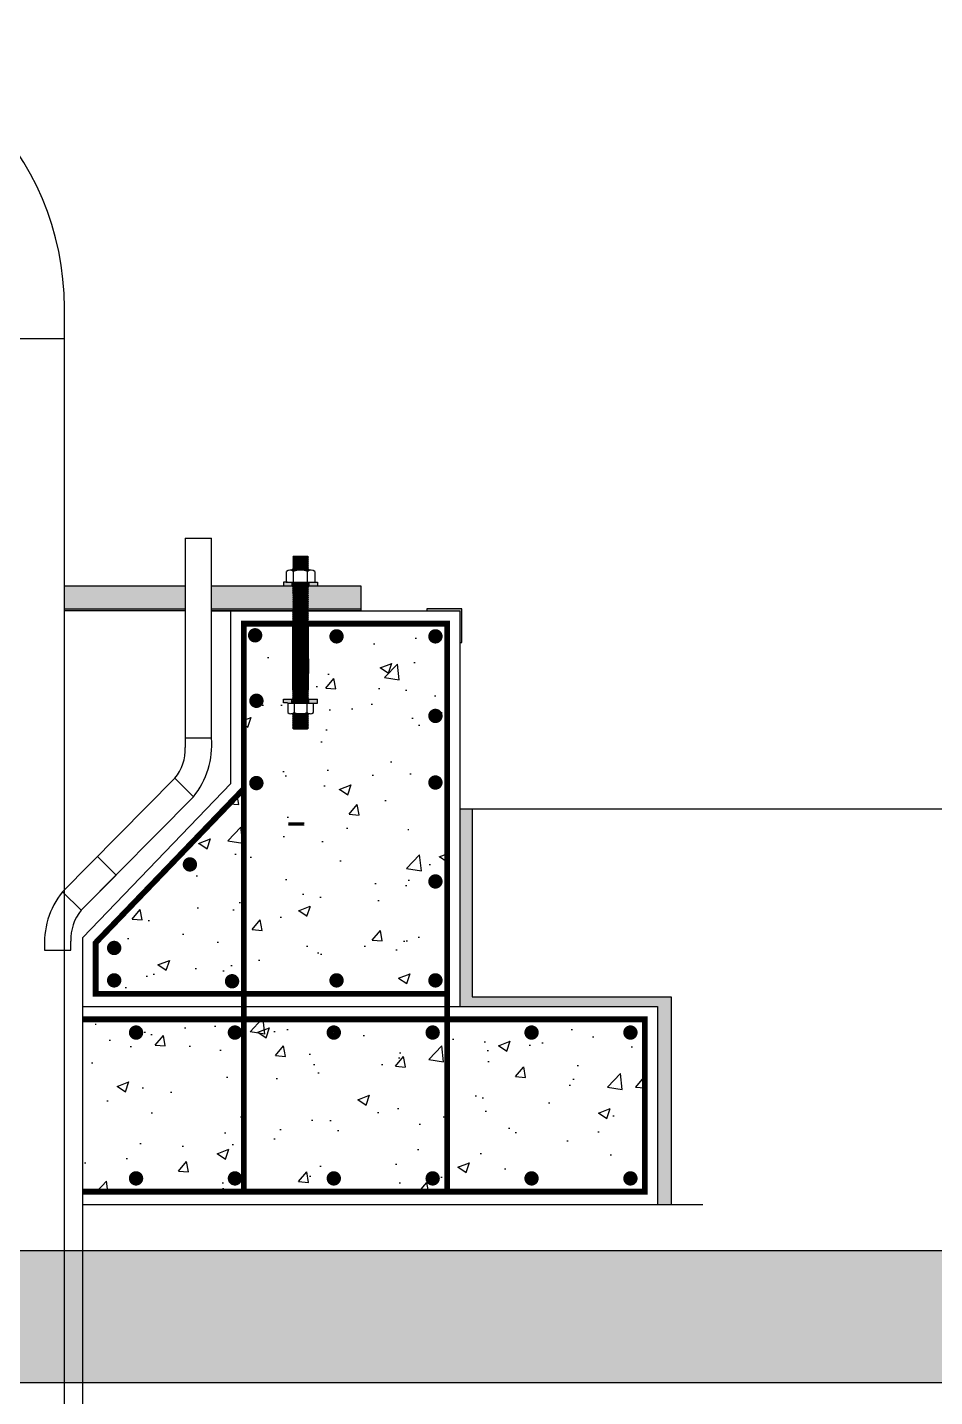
# Model space of a CAD drawing. Header units: inches. Extents: x 191440 to 383551, y 141448 to 284946.
# Drawn here: x 191819.973 to 191822.264, y 141599.984 to 141603.44 of the extents above; entities that cross this region are included whole.
import ezdxf

# ---------------------------------------------------------------- set-up
doc = ezdxf.new("R2010")
doc.units = ezdxf.units.IN
doc.header["$MEASUREMENT"] = 0
for name, pattern in [('AUSGEZOGEN', [0]), ('C_SOLID_M', [0]), ('CENTER', [2, 1.25, -0.25, 0.25, -0.25])]:
    doc.linetypes.add(name, pattern=pattern)
for name, color, linetype in [('CO', 4, 'Continuous'), ('Concrete', 7, 'C_SOLID_M'), ('HATCH', 40, 'Continuous'), ('PIPE', 7, 'AUSGEZOGEN'), ('Reinforcement', 10, 'Continuous'), ('TEXT', 7, 'Continuous'), ('VP', 7, 'Continuous')]:
    doc.layers.add(name, color=color, linetype=linetype)
pattern_1 = [(50, (192371.55298, 142241.54187), (0.303217296, -0.02652806), [0.03170568, -0.34876252]), (355, (192371.55298, 142241.54187), (-0.05865705, 0.31798362), [0.02536455, -0.27901099]), (100.451445, (192371.57825, 142241.53966), (0.24456025, 0.29145554), [0.02694568, -0.29640278]), (46.1842, (192371.55298, 142241.62642), (0.45116779, -0.06997274), [0.04755853, -0.52314378]), (96.63556, (192371.5906, 142241.6206), (0.39512128, 0.41180128), [0.04041854, -0.44460457]), (351.18415, (192371.553, 142241.6264), (0.39512128, 0.41180128), [0.03804677, -0.41851458]), (21, (192371.59526, 142241.60529), (0.25233795, -0.170204096), [0.03170568, -0.34876252]), (326, (192371.59526, 142241.6053), (0.10285961, 0.30655146), [0.02536455, -0.27901002]), (71.451445, (192371.61628, 142241.5911), (0.35519756, 0.13634737), [0.02694568, -0.29640227]), (37.5, (192371.55298, 142241.54187), (0.005140487, 0.140728363), [0, -0.275628077, 0, -0.28323744, 0, -0.280066872]), (7.5, (192371.55298, 142241.54187), (0.11121066, 0.166734573), [0, -0.161487615, 0, -0.26928694, 0, -0.106742468]), (327.5, (192371.45871, 142241.54187), (0.225668899, -0.00953458), [0, -0.105685612, 0, -0.32973911, 0, -0.437538435]), (317.5, (192371.41644, 142241.54187), (0.246537374, 0.042318335), [0, -0.137391296, 0, -0.21898059, 0, -0.3107157])]

msp = doc.modelspace()

# ---------------------------------------------------------------- hatches: boundary and pattern name
at = {"layer": 'Concrete'}
for points in [[(191820.6956, 141602.03967), (191820.70597, 141602.03967), (191820.70597, 141602.03029), (191820.62023, 141602.03029), (191820.62023, 141602.03952), (191820.63031, 141602.03952)], [(191820.69554, 141601.73445), (191820.7059, 141601.73445), (191820.7059, 141601.74384), (191820.62016, 141601.74385), (191820.62016, 141601.73462), (191820.63025, 141601.73462)]]:
    msp.add_hatch(color=256, dxfattribs=at).paths.add_polyline_path(points)
at = {"layer": 'HATCH'}
h = msp.add_hatch(dxfattribs=at)
h.set_pattern_fill('AR-CONC', color=256, scale=0.001664)
h.set_pattern_definition(pattern_1)
h.paths.add_polyline_path([(191821.03304, 141601.93468), (191820.51965, 141601.93468), (191820.51965, 141601.518), (191820.51965, 141601.0008), (191821.03304, 141601.0008)])
h.paths.add_polyline_path([(191821.01287, 141601.28417, -1), (191820.99456, 141601.28418, -1)], flags=16)
h.paths.add_polyline_path([(191820.99456, 141601.53383, -1), (191821.01287, 141601.53383, -1)], flags=16)
h.paths.add_polyline_path([(191821.01287, 141601.03452, -1), (191820.99456, 141601.03453, -1)], flags=16)
h.paths.add_polyline_path([(191820.76322, 141601.03452, -1), (191820.74491, 141601.03453, -1)], flags=16)
h.paths.add_polyline_path([(191820.99456, 141601.70185, -1), (191821.01287, 141601.70185, -1)], flags=16)
h.paths.add_polyline_path([(191820.54246, 141601.53239, -1), (191820.56077, 141601.53239, -1)], flags=16)
h.paths.add_polyline_path([(191820.68064, 141601.9236), (191820.68307, 141601.92116), (191820.68308, 141601.9236)], flags=16)
h.paths.add_polyline_path([(191820.68044, 141601.73764), (191820.68359, 141601.73449), (191820.68392, 141601.73448), (191820.68392, 141601.73679), (191820.68308, 141601.73764)], flags=0)
h.paths.add_polyline_path([(191820.68058, 141601.66903), (191820.64568, 141601.66903), (191820.64319, 141601.67152), (191820.64568, 141601.67402), (191820.64319, 141601.67651), (191820.64568, 141601.679), (191820.64319, 141601.68149), (191820.64568, 141601.68399), (191820.64319, 141601.68648), (191820.64568, 141601.68897), (191820.64319, 141601.69146), (191820.64568, 141601.69396), (191820.64319, 141601.69645), (191820.64568, 141601.69894), (191820.64319, 141601.70143), (191820.64568, 141601.70393), (191820.64257, 141601.70704), (191820.63883, 141601.70704, -0.1856777), (191820.63073, 141601.71016), (191820.63073, 141601.73462), (191820.62016, 141601.73462), (191820.62016, 141601.74385), (191820.64142, 141601.74385), (191820.64142, 141601.74584), (191820.64569, 141601.7501), (191820.6432, 141601.7526), (191820.64569, 141601.75509), (191820.6432, 141601.75758), (191820.64569, 141601.76007), (191820.6432, 141601.76257), (191820.64569, 141601.76506), (191820.64418, 141601.76657), (191820.64222, 141601.76657), (191820.64293, 141601.76728), (191820.64298, 141601.93135), (191820.64325, 141601.93108), (191820.64574, 141601.93357), (191820.68064, 141601.93357), (191820.68482, 141601.92938), (191820.68141, 141601.92936), (191820.68064, 141601.92858), (191820.68313, 141601.92609), (191820.66319, 141601.92609), (191820.66314, 141601.77004), (191820.68059, 141601.77004), (191820.68406, 141601.76656), (191820.6821, 141601.76656), (191820.68059, 141601.76505), (191820.68308, 141601.76256), (191820.68059, 141601.76007), (191820.68308, 141601.75758), (191820.68059, 141601.75508), (191820.68308, 141601.75259), (191820.68059, 141601.7501), (191820.68308, 141601.74761), (191820.68058, 141601.74511), (191820.68182, 141601.74388), (191820.68765, 141601.74387), (191820.69192, 141601.74386), (191820.6946, 141601.74384), (191820.7059, 141601.74384), (191820.7059, 141601.73445), (191820.69554, 141601.73445), (191820.69554, 141601.71015, -0.1856777), (191820.68744, 141601.70704), (191820.6837, 141601.70704), (191820.68058, 141601.70392), (191820.68307, 141601.70143), (191820.68058, 141601.69894), (191820.68307, 141601.69644), (191820.68058, 141601.69395), (191820.68307, 141601.69146), (191820.68058, 141601.68897), (191820.68307, 141601.68647), (191820.68058, 141601.68398), (191820.68307, 141601.68149), (191820.68058, 141601.679), (191820.68307, 141601.6765), (191820.68058, 141601.67401), (191820.68307, 141601.67152)], flags=16)
h.paths.add_polyline_path([(191820.64569, 141601.7375), (191820.64569, 141601.74013), (191820.6432, 141601.73764), (191820.6432, 141601.73501)], flags=0)
h.paths.add_polyline_path([(191820.67933, 141601.71015, -0.1923077), (191820.64693, 141601.71016), (191820.64693, 141601.73446), (191820.67934, 141601.73446)], flags=0)
h.paths.add_polyline_path([(191820.64569, 141601.74512), (191820.68058, 141601.74511), (191820.68308, 141601.74761), (191820.6432, 141601.74761)], flags=0)
h.paths.add_polyline_path([(191820.68058, 141601.74013), (191820.64569, 141601.74013), (191820.6432, 141601.74262), (191820.68308, 141601.74262)], flags=0)
h.paths.add_polyline_path([(191820.69192, 141601.74386), (191820.68765, 141601.74387), (191820.68561, 141601.74387), (191820.69079, 141601.74386)], flags=0)
h.paths.add_polyline_path([(191820.54259, 141601.74014, -1), (191820.5609, 141601.74014, -1)], flags=16)
h.paths.add_polyline_path([(191820.66319, 141601.92908), (191820.68313, 141601.93107), (191820.64368, 141601.93108), (191820.64368, 141601.92908)], flags=0)
h.paths.add_polyline_path([(191820.99456, 141601.90271, -1), (191821.01287, 141601.90271, -1)], flags=16)
h.paths.add_polyline_path([(191820.74491, 141601.90271, -1), (191820.76322, 141601.90271, -1)], flags=16)
h.paths.add_polyline_path([(191820.53926, 141601.90531, -1), (191820.55757, 141601.90531, -1)], flags=16)
h = msp.add_hatch(dxfattribs=at)
h.set_pattern_fill('AR-CONC', color=256, scale=0.001664)
h.set_pattern_definition(pattern_1)
h.paths.add_polyline_path([(191820.51965, 141601.518), (191820.14576, 141601.12938), (191820.14576, 141601.0008), (191820.51965, 141601.0008)])
h.paths.add_polyline_path([(191820.49935, 141601.03228, -1), (191820.48104, 141601.03228, -1)], flags=16)
h.paths.add_polyline_path([(191820.37466, 141601.32711, -1), (191820.39297, 141601.32711, -1)], flags=16)
h.paths.add_polyline_path([(191820.20167, 141601.11626, -1), (191820.18336, 141601.11626, -1)], flags=16)
h.paths.add_polyline_path([(191820.20167, 141601.03452, -1), (191820.18336, 141601.03453, -1)], flags=16)
h = msp.add_hatch(color=256, dxfattribs=at)
h.dxf.hatch_style = 1
h.paths.add_polyline_path([(191821.09609, 141601.46774), (191821.0654, 141601.46774), (191821.0654, 141600.96844), (191821.5647, 141600.96844), (191821.5647, 141600.46914), (191821.59909, 141600.46914), (191821.59909, 141600.99318), (191821.09609, 141600.99318)])
at = {"layer": 'HATCH', "linetype": 'ByBlock', "lineweight": -2}
h = msp.add_hatch(dxfattribs=at)
h.set_pattern_fill('GRAVEL', color=256, scale=0.83217)
h.set_pattern_definition([(228.01279, (191763.28647, 141576.692036), (-6.6573614, -7.489531574), [0.111957, -11.083748]), (184.96974, (191763.211578, 141576.60882), (9.986042099, 0.832170175), [0.1921215, -19.020019]), (132.51045, (191763.02018, 141576.592176), (8.32170175, -9.153871924), [0.135467, -13.411282]), (267.27369, (191762.695632, 141576.384133), (0.832170175, 16.643403498), [0.174954, -17.320422]), (292.833654, (191762.68731, 141576.209378), (-4.160850875, 9.9860421), [0.171556, -16.984072]), (357.27369, (191762.753884, 141576.051265), (-16.643403498, 0.832170175), [0.174954, -17.320422]), (37.69424, (191762.92864, 141576.042944), (-10.818212274, -8.321701749), [0.2313674, -22.905358]), (72.25533, (191763.111717, 141576.184413), (5.825191224, 18.307743848), [0.218435, -21.625042]), (121.429566, (191763.17829, 141576.392455), (-6.6573614, 10.818212274), [0.175546, -17.379103]), (175.23636, (191763.08675, 141576.542246), (9.153871924, -0.832170175), [0.200413, -9.820243]), (222.39744, (191762.887031, 141576.55889), (-9.986042099, -9.153871924), [0.259178, -25.658615]), (138.81407, (191763.51948, 141576.37581), (-5.82519122, 4.99302105), [0.0884605, -8.75763]), (171.469234, (191763.452907, 141576.434064), (10.818212274, -1.66434035), [0.168296, -16.661305]), (225, (191763.2865, 141576.459), (-9e-17, -0.83217), [0.117686, -1.05918]), (203.1986, (191763.22822, 141576.55889), (4.16085087, 1.66434035), [0.063376, -6.274243]), (291.8014, (191763.16997, 141576.53392), (-0.83217017, 2.49651052), [0.089627, -4.391746]), (30.96376, (191763.20326, 141576.4507), (2.49651052, 1.66434035), [0.145571, -4.706774]), (161.56505, (191763.32808, 141576.5256), (1.6643403, -0.8321702), [0.105262, -2.526291]), (16.38954, (191762.68731, 141576.533924), (8.32170175, 2.496510525), [0.1474606, -14.5986325]), (70.34618, (191762.82878, 141576.57553), (-3.3286807, -9.153871924), [0.123711, -12.247388]), (293.1986, (191763.32808, 141576.69204), (-1.66434035, 4.16085087), [0.126752, -6.210867]), (343.61046, (191763.37801, 141576.575533), (-8.32170175, 2.496510525), [0.1474606, -14.5986325]), (339.44395, (191762.68731, 141576.01798), (-4.16085087, 1.66434035), [0.142201, -6.967864]), (294.77514, (191762.82046, 141575.96805), (-4.160850875, 9.153871924), [0.1191485, -11.795715]), (66.8014, (191763.3364, 141575.85987), (1.66434035, 4.16085087), [0.126752, -6.210867]), (17.354025, (191763.386333, 141575.97637), (-10.818212274, -3.3286807), [0.1394975, -13.810217]), (69.44395, (191762.92864, 141575.85987), (-1.66434035, -4.16085087), [0.071101, -7.038964]), (101.30993, (191763.28647, 141575.85987), (-0.83217017, 3.3286807), [0.042432, -4.20082]), (165.96376, (191763.27815, 141575.90147), (2.4965105, -0.8321702), [0.171556, -3.259569]), (186.009006, (191763.111717, 141575.943083), (8.32170175, 0.832170175), [0.158986, -15.739603]), (303.69007, (191763.20326, 141576.37581), (-0.8321702, 1.66434035), [0.120017, -2.880415]), (353.157227, (191763.26983, 141576.27595), (14.146892973, -1.66434035), [0.2095355, -20.743974]), (60.9454, (191763.47787, 141576.25099), (-3.3286807, -5.82519122), [0.085677, -8.482039]), (90, (191763.5195, 141576.3259), (-0.83217, 0.83217), [0.04993, -0.78224]), (120.25644, (191763.095074, 141575.96805), (3.3286807, -5.825191224), [0.115608, -11.445269]), (48.01279, (191763.03682, 141576.06791), (6.6573614, 7.489531574), [0.223914, -10.971791]), (0, (191763.1866, 141576.23434), (0.83217, 0.83217), [0.216364, -0.615806]), (325.30485, (191763.402977, 141576.234343), (8.32170175, -5.825191224), [0.131578, -13.026188]), (254.0546, (191763.51116, 141576.15945), (-0.83217017, -3.3286807), [0.121166, -5.937125]), (207.645975, (191763.477872, 141576.042944), (-15.811233323, -8.321701749), [0.1972784, -19.5305964]), (175.42608, (191763.303116, 141575.951405), (-10.818212274, 0.832170175), [0.2087074, -20.662014])])
h.paths.add_polyline_path([(191823.26494, 141600.35263), (191815.36995, 141600.35263), (191815.36955, 141600.01977), (191823.26494, 141600.01977)])
h.paths.add_polyline_path([(191815.36995, 141600.35263), (191815.11792, 141600.35263), (191815.25548, 141600.01977), (191815.36955, 141600.01977)])
h.paths.add_polyline_path([(191815.11792, 141600.35263), (191814.7919, 141600.35263), (191813.90474, 141600.93515), (191793.08171, 141600.93515), (191793.08171, 141600.60229), (191813.80522, 141600.60229), (191814.69239, 141600.01977), (191815.25548, 141600.01977)])
at = {"layer": 'HATCH'}
h = msp.add_hatch(dxfattribs=at)
h.set_pattern_fill('AR-CONC', color=256, scale=0.001664)
h.set_pattern_definition(pattern_1)
h.paths.add_polyline_path([(191821.53249, 141600.93623), (191820.1134, 141600.93623), (191820.1134, 141600.50135), (191821.53249, 141600.50135)])
h.paths.add_polyline_path([(191820.75624, 141600.53476, -1), (191820.73793, 141600.53475, -1)], flags=16)
h.paths.add_polyline_path([(191820.50659, 141600.53476, -1), (191820.48828, 141600.53475, -1)], flags=16)
h.paths.add_polyline_path([(191820.73793, 141600.90282, -1), (191820.75624, 141600.90282, -1)], flags=16)
h.paths.add_polyline_path([(191820.48828, 141600.90282, -1), (191820.50659, 141600.90282, -1)], flags=16)
h.paths.add_polyline_path([(191821.00589, 141600.53476, -1), (191820.98758, 141600.53475, -1)], flags=16)
h.paths.add_polyline_path([(191820.98758, 141600.90282, -1), (191821.00589, 141600.90282, -1)], flags=16)
h.paths.add_polyline_path([(191820.25694, 141600.53476, -1), (191820.23863, 141600.53475, -1)], flags=16)
h.paths.add_polyline_path([(191820.23863, 141600.90282, -1), (191820.25694, 141600.90282, -1)], flags=16)
h.paths.add_polyline_path([(191821.23724, 141600.53475, -1), (191821.25554, 141600.53476, -1)], flags=16)
h.paths.add_polyline_path([(191821.23724, 141600.90282, -1), (191821.25554, 141600.90282, -1)], flags=16)
h.paths.add_polyline_path([(191821.48689, 141600.53475, -1), (191821.5052, 141600.53476, -1)], flags=16)
h.paths.add_polyline_path([(191821.48689, 141600.90282, -1), (191821.5052, 141600.90282, -1)], flags=16)
at = {"layer": 'PIPE'}
h = msp.add_hatch(color=256, dxfattribs=at)
h.dxf.hatch_style = 1
h.paths.add_polyline_path([(191820.21439, 141602.03029), (191820.21439, 141601.97204), (191820.37164, 141601.97204), (191820.37164, 141602.03029)])
h.paths.add_polyline_path([(191820.0668, 141602.03029), (191820.0668, 141601.97204), (191820.21439, 141601.97204), (191820.21439, 141602.03029)])
h = msp.add_hatch(color=256, dxfattribs=at)
h.dxf.hatch_style = 1
h.paths.add_polyline_path([(191820.64575, 141602.01407), (191820.64326, 141602.01656), (191820.64575, 141602.01905), (191820.64326, 141602.02154), (191820.64575, 141602.02404), (191820.64326, 141602.02653), (191820.64575, 141602.02902), (191820.64448, 141602.03029), (191820.43821, 141602.03029), (191820.43821, 141601.97204), (191820.6442, 141601.97204), (191820.64575, 141601.97358), (191820.64325, 141601.97607), (191820.64575, 141601.97857), (191820.64325, 141601.98106), (191820.64575, 141601.98355), (191820.64326, 141601.98604), (191820.64575, 141601.98854), (191820.64326, 141601.99103), (191820.64575, 141601.99352), (191820.64326, 141601.99601), (191820.64575, 141601.99851), (191820.64326, 141602.001), (191820.64575, 141602.00349), (191820.64326, 141602.00598), (191820.64575, 141602.00848), (191820.68065, 141602.00847), (191820.68314, 141602.00598), (191820.68065, 141602.00349), (191820.68314, 141602.001), (191820.68065, 141601.9985), (191820.68314, 141601.99601), (191820.68064, 141601.99352), (191820.68314, 141601.99102), (191820.68064, 141601.98853), (191820.68314, 141601.98604), (191820.68064, 141601.98355), (191820.68314, 141601.98105), (191820.68064, 141601.97856), (191820.68314, 141601.97607), (191820.68064, 141601.97358), (191820.68218, 141601.97204), (191820.81575, 141601.97204), (191820.81575, 141602.03029), (191820.70597, 141602.03029), (191820.70597, 141602.03029), (191820.69466, 141602.03029), (191820.69199, 141602.03027), (191820.68931, 141602.03026), (191820.68567, 141602.03026), (191820.68188, 141602.03025), (191820.68065, 141602.02902), (191820.68314, 141602.02652), (191820.68065, 141602.02403), (191820.68314, 141602.02154), (191820.68065, 141602.01905), (191820.68314, 141602.01655), (191820.68065, 141602.01406), (191820.68314, 141602.01157), (191820.68065, 141602.00908), (191820.64575, 141602.00908), (191820.64326, 141602.01157)])
h = msp.add_hatch(color=256, dxfattribs=at)
h.dxf.hatch_style = 1
h.paths.add_polyline_path([(191820.81575, 141602.03029), (191820.70597, 141602.03029), (191820.70597, 141602.03029), (191820.69466, 141602.03029), (191820.69199, 141602.03027), (191820.68931, 141602.03026), (191820.68567, 141602.03026), (191820.68188, 141602.03025), (191820.68065, 141602.02902), (191820.68314, 141602.02652), (191820.68065, 141602.02403), (191820.68314, 141602.02154), (191820.68065, 141602.01905), (191820.68314, 141602.01655), (191820.68065, 141602.01406), (191820.68314, 141602.01157), (191820.68034, 141602.00877), (191820.68314, 141602.00598), (191820.68065, 141602.00349), (191820.68314, 141602.001), (191820.68065, 141601.9985), (191820.68314, 141601.99601), (191820.68064, 141601.99352), (191820.68314, 141601.99102), (191820.68064, 141601.98853), (191820.68314, 141601.98604), (191820.68064, 141601.98355), (191820.68314, 141601.98105), (191820.68064, 141601.97856), (191820.68314, 141601.97607), (191820.68064, 141601.97358), (191820.68218, 141601.97204), (191820.81575, 141601.97204)])
h = msp.add_hatch(color=4, dxfattribs=at)
h.dxf.hatch_style = 1
h.paths.add_polyline_path([(191820.43821, 141601.97204), (191820.43821, 141601.96704), (191820.81575, 141601.96704), (191820.81575, 141601.97204)])
h.paths.add_polyline_path([(191820.21439, 141601.97204), (191820.21439, 141601.96704), (191820.37164, 141601.96704), (191820.37164, 141601.97204)])
h.paths.add_polyline_path([(191820.0668, 141601.97204), (191820.0668, 141601.96704), (191820.21439, 141601.96704), (191820.21439, 141601.97204)])
h = msp.add_hatch(color=256, dxfattribs=at)
h.dxf.hatch_style = 1
h.paths.add_polyline_path([(191821.0704, 141601.97204), (191820.98221, 141601.97204), (191820.98219, 141601.96704), (191821.0654, 141601.96704), (191821.0654, 141601.88695), (191821.0704, 141601.88695)])

# ---------------------------------------------------------------- linework, layer by layer
for p, q in [((191820.64576, 141602.10511), (191820.64327, 141602.10262)), ((191820.64327, 141602.10262), (191820.68315, 141602.10261)), ((191820.64327, 141602.10262), (191820.64576, 141602.10012)), ((191820.64576, 141602.10012), (191820.64327, 141602.09763)), ((191820.64327, 141602.09763), (191820.68315, 141602.09763)), ((191820.64327, 141602.09763), (191820.64576, 141602.09514)), ((191820.64576, 141602.09514), (191820.64327, 141602.09264)), ((191820.64327, 141602.09264), (191820.68315, 141602.09264)), ((191820.64327, 141602.09264), (191820.64576, 141602.09015)), ((191820.64576, 141602.09015), (191820.64327, 141602.08766)), ((191820.64576, 141602.10511), (191820.68066, 141602.1051)), ((191820.68066, 141602.10012), (191820.64576, 141602.10012)), ((191820.68065, 141602.09513), (191820.64576, 141602.09514)), ((191820.68065, 141602.09015), (191820.64576, 141602.09015)), ((191820.68315, 141602.09264), (191820.68065, 141602.09015)), ((191820.68065, 141602.09015), (191820.68315, 141602.08766)), ((191820.68066, 141602.1051), (191820.68315, 141602.10261)), ((191820.68315, 141602.10261), (191820.68066, 141602.10012)), ((191820.68066, 141602.10012), (191820.68315, 141602.09763)), ((191820.68315, 141602.09763), (191820.68066, 141602.09513)), ((191820.68066, 141602.09513), (191820.68315, 141602.09264)), ((191820.62755, 141602.03968), (191820.62756, 141602.06641)), ((191820.68993, 141602.06983), (191820.63647, 141602.06984)), ((191820.64401, 141602.07327), (191820.64127, 141602.07052)), ((191820.64576, 141602.0752), (191820.64326, 141602.0727)), ((191820.64326, 141602.0727), (191820.68314, 141602.0727)), ((191820.64326, 141602.0727), (191820.64576, 141602.07021)), ((191820.64327, 141602.08766), (191820.68315, 141602.08766)), ((191820.64327, 141602.08766), (191820.64576, 141602.08517)), ((191820.64576, 141602.08517), (191820.64327, 141602.08267)), ((191820.64327, 141602.08267), (191820.68315, 141602.08267)), ((191820.64327, 141602.08267), (191820.64576, 141602.08018)), ((191820.64576, 141602.08018), (191820.64327, 141602.07769)), ((191820.64327, 141602.07769), (191820.68315, 141602.07769)), ((191820.64327, 141602.07769), (191820.64576, 141602.0752)), ((191820.68239, 141602.07326), (191820.64401, 141602.07327)), ((191820.6632, 141602.06984), (191820.64401, 141602.06984)), ((191820.64538, 141602.03968), (191820.64538, 141602.06641)), ((191820.68065, 141602.08516), (191820.64576, 141602.08517)), ((191820.68065, 141602.08018), (191820.64576, 141602.08018)), ((191820.68065, 141602.07519), (191820.64576, 141602.0752)), ((191820.68315, 141602.08766), (191820.68065, 141602.08516)), ((191820.68065, 141602.08516), (191820.68315, 141602.08267)), ((191820.68315, 141602.08267), (191820.68065, 141602.08018)), ((191820.68065, 141602.08018), (191820.68315, 141602.07769)), ((191820.68315, 141602.07769), (191820.68065, 141602.07519)), ((191820.68065, 141602.07519), (191820.68315, 141602.0727)), ((191820.68315, 141602.0727), (191820.68065, 141602.07021)), ((191820.68102, 141602.03967), (191820.68102, 141602.06641)), ((191820.6824, 141602.07326), (191820.68514, 141602.07052)), ((191820.69885, 141602.0664), (191820.69884, 141602.03967)), ((191820.64326, 141602.02653), (191820.64575, 141602.02902)), ((191820.64326, 141602.02653), (191820.68314, 141602.02652)), ((191820.64575, 141602.02404), (191820.64326, 141602.02653)), ((191820.64326, 141602.02154), (191820.64575, 141602.02404)), ((191820.64326, 141602.02154), (191820.68314, 141602.02154)), ((191820.64575, 141602.01905), (191820.64326, 141602.02154)), ((191820.64326, 141602.01656), (191820.64575, 141602.01905)), ((191820.68065, 141602.02403), (191820.64575, 141602.02404)), ((191820.68065, 141602.01905), (191820.64575, 141602.01905)), ((191820.68314, 141602.02652), (191820.68065, 141602.02902)), ((191820.68065, 141602.02403), (191820.68314, 141602.02652)), ((191820.68314, 141602.02154), (191820.68065, 141602.02403)), ((191820.68065, 141602.01905), (191820.68314, 141602.02154)), ((191820.68314, 141602.01655), (191820.68065, 141602.01905)), ((191820.64326, 141602.01656), (191820.68314, 141602.01655)), ((191820.64575, 141602.01407), (191820.64326, 141602.01656)), ((191820.64326, 141602.01157), (191820.64575, 141602.01407)), ((191820.64326, 141602.01157), (191820.68314, 141602.01157)), ((191820.64575, 141602.00908), (191820.64326, 141602.01157)), ((191820.64575, 141602.00848), (191820.64326, 141602.00598)), ((191820.64326, 141602.00598), (191820.68314, 141602.00598)), ((191820.64326, 141602.00598), (191820.64575, 141602.00349)), ((191820.64575, 141602.00349), (191820.64326, 141602.001)), ((191820.64326, 141602.001), (191820.68314, 141602.001)), ((191820.64326, 141602.001), (191820.64575, 141601.99851)), ((191820.64575, 141601.99851), (191820.64326, 141601.99601)), ((191820.64326, 141601.99601), (191820.68314, 141601.99601)), ((191820.64326, 141601.99601), (191820.64575, 141601.99352)), ((191820.64575, 141601.99352), (191820.64326, 141601.99103)), ((191820.64326, 141601.99103), (191820.68314, 141601.99102)), ((191820.64326, 141601.99103), (191820.64575, 141601.98854)), ((191820.64575, 141601.98854), (191820.64326, 141601.98604)), ((191820.64326, 141601.98604), (191820.68314, 141601.98604)), ((191820.64326, 141601.98604), (191820.64575, 141601.98355)), ((191820.68065, 141602.01406), (191820.64575, 141602.01407)), ((191820.64575, 141602.00908), (191820.68065, 141602.00908)), ((191820.64575, 141602.00848), (191820.68065, 141602.00847)), ((191820.68065, 141602.00349), (191820.64575, 141602.00349)), ((191820.68064, 141601.9985), (191820.64575, 141601.99851)), ((191820.68064, 141601.99352), (191820.64575, 141601.99352)), ((191820.68064, 141601.98853), (191820.64575, 141601.98854)), ((191820.68314, 141601.99601), (191820.68064, 141601.99352)), ((191820.68064, 141601.99352), (191820.68314, 141601.99102)), ((191820.68314, 141601.99102), (191820.68064, 141601.98853)), ((191820.68064, 141601.98853), (191820.68314, 141601.98604)), ((191820.68314, 141601.98604), (191820.68064, 141601.98355)), ((191820.68065, 141602.01406), (191820.68314, 141602.01655)), ((191820.68314, 141602.01157), (191820.68065, 141602.01406)), ((191820.68065, 141602.00908), (191820.68314, 141602.01157)), ((191820.68065, 141602.00847), (191820.68314, 141602.00598)), ((191820.68314, 141602.00598), (191820.68065, 141602.00349)), ((191820.68065, 141602.00349), (191820.68314, 141602.001)), ((191820.68314, 141602.001), (191820.68065, 141601.9985)), ((191820.68065, 141601.9985), (191820.68314, 141601.99601)), ((191820.64575, 141601.98355), (191820.64325, 141601.98106)), ((191820.64325, 141601.98106), (191820.68314, 141601.98105)), ((191820.64325, 141601.98106), (191820.64575, 141601.97857)), ((191820.64575, 141601.97857), (191820.64325, 141601.97607)), ((191820.64325, 141601.97607), (191820.68313, 141601.97607)), ((191820.64325, 141601.97607), (191820.64575, 141601.97358)), ((191820.64325, 141601.97607), (191820.68313, 141601.97607)), ((191820.64575, 141601.97358), (191820.64325, 141601.97109)), ((191820.64575, 141601.96847), (191820.64325, 141601.97096)), ((191820.64325, 141601.96597), (191820.64575, 141601.96847)), ((191820.64325, 141601.96597), (191820.68313, 141601.96597)), ((191820.64575, 141601.96348), (191820.64325, 141601.96597)), ((191820.64325, 141601.96099), (191820.64575, 141601.96348)), ((191820.64325, 141601.96099), (191820.68313, 141601.96099)), ((191820.64575, 141601.9585), (191820.64325, 141601.96099)), ((191820.64325, 141601.956), (191820.64575, 141601.9585)), ((191820.64325, 141601.956), (191820.68313, 141601.956)), ((191820.64574, 141601.95351), (191820.64325, 141601.956)), ((191820.64325, 141601.95102), (191820.64574, 141601.95351)), ((191820.64325, 141601.95102), (191820.68313, 141601.95101)), ((191820.64574, 141601.94853), (191820.64325, 141601.95102)), ((191820.68064, 141601.95351), (191820.64574, 141601.95351)), ((191820.68064, 141601.98355), (191820.64575, 141601.98355)), ((191820.68064, 141601.97856), (191820.64575, 141601.97857)), ((191820.68064, 141601.97358), (191820.64575, 141601.97358)), ((191820.68064, 141601.96846), (191820.64575, 141601.96847)), ((191820.68064, 141601.96348), (191820.64575, 141601.96348)), ((191820.68064, 141601.95849), (191820.64575, 141601.9585)), ((191820.68064, 141601.98355), (191820.68314, 141601.98105)), ((191820.68314, 141601.98105), (191820.68064, 141601.97856)), ((191820.68064, 141601.97856), (191820.68314, 141601.97607)), ((191820.68314, 141601.97607), (191820.68064, 141601.97358)), ((191820.68064, 141601.97358), (191820.68313, 141601.97108)), ((191820.68064, 141601.96846), (191820.68313, 141601.97096)), ((191820.68313, 141601.96597), (191820.68064, 141601.96846)), ((191820.68064, 141601.96348), (191820.68313, 141601.96597)), ((191820.68313, 141601.96099), (191820.68064, 141601.96348)), ((191820.68064, 141601.95849), (191820.68313, 141601.96099)), ((191820.68313, 141601.956), (191820.68064, 141601.95849)), ((191820.68064, 141601.95351), (191820.68313, 141601.956)), ((191820.68313, 141601.95101), (191820.68064, 141601.95351)), ((191820.68064, 141601.94852), (191820.68313, 141601.95101)), ((191820.64325, 141601.94603), (191820.64574, 141601.94853)), ((191820.64325, 141601.94603), (191820.68313, 141601.94603)), ((191820.64574, 141601.94354), (191820.64325, 141601.94603)), ((191820.64325, 141601.94105), (191820.64574, 141601.94354)), ((191820.64325, 141601.94105), (191820.68313, 141601.94104)), ((191820.64574, 141601.93856), (191820.64325, 141601.94105)), ((191820.64325, 141601.93606), (191820.64574, 141601.93856)), ((191820.64325, 141601.93606), (191820.68313, 141601.93606)), ((191820.64325, 141601.93606), (191820.68313, 141601.93606)), ((191820.64325, 141601.93606), (191820.64574, 141601.93357)), ((191820.64574, 141601.93357), (191820.64325, 141601.93108)), ((191820.64325, 141601.93108), (191820.68313, 141601.93107)), ((191820.64325, 141601.93108), (191820.64574, 141601.92859)), ((191820.64574, 141601.92859), (191820.64325, 141601.92609)), ((191820.64325, 141601.92609), (191820.68313, 141601.92609)), ((191820.64325, 141601.92609), (191820.64574, 141601.9236)), ((191820.64574, 141601.9236), (191820.64325, 141601.92111)), ((191820.64325, 141601.92111), (191820.68313, 141601.9211)), ((191820.68064, 141601.94852), (191820.64574, 141601.94853)), ((191820.68064, 141601.94354), (191820.64574, 141601.94354)), ((191820.68064, 141601.93855), (191820.64574, 141601.93856)), ((191820.68064, 141601.93357), (191820.64574, 141601.93357)), ((191820.68064, 141601.92858), (191820.64574, 141601.92859)), ((191820.68064, 141601.9236), (191820.64574, 141601.9236)), ((191820.68313, 141601.94603), (191820.68064, 141601.94852)), ((191820.68064, 141601.94354), (191820.68313, 141601.94603)), ((191820.68313, 141601.94104), (191820.68064, 141601.94354)), ((191820.68064, 141601.93855), (191820.68313, 141601.94104)), ((191820.68313, 141601.93606), (191820.68064, 141601.93855)), ((191820.68313, 141601.93606), (191820.68064, 141601.93357)), ((191820.68064, 141601.93357), (191820.68313, 141601.93107)), ((191820.68313, 141601.93107), (191820.68064, 141601.92858)), ((191820.68064, 141601.92858), (191820.68313, 141601.92609)), ((191820.68313, 141601.92609), (191820.68064, 141601.9236)), ((191820.68064, 141601.9236), (191820.68313, 141601.9211)), ((191820.64569, 141601.77004), (191820.6432, 141601.76755)), ((191820.6432, 141601.76755), (191820.68308, 141601.76755)), ((191820.6432, 141601.76755), (191820.64569, 141601.76506)), ((191820.64569, 141601.76506), (191820.6432, 141601.76257)), ((191820.6432, 141601.76257), (191820.68308, 141601.76256)), ((191820.6432, 141601.76257), (191820.64569, 141601.76007)), ((191820.64569, 141601.76007), (191820.6432, 141601.75758)), ((191820.6432, 141601.75758), (191820.68308, 141601.75758)), ((191820.6432, 141601.75758), (191820.64569, 141601.75509)), ((191820.64569, 141601.75509), (191820.6432, 141601.7526)), ((191820.6432, 141601.7526), (191820.68308, 141601.75259)), ((191820.6432, 141601.7526), (191820.64569, 141601.7501)), ((191820.64569, 141601.7501), (191820.6432, 141601.74761)), ((191820.6432, 141601.74761), (191820.68308, 141601.74761)), ((191820.6432, 141601.74761), (191820.64569, 141601.74512)), ((191820.68059, 141601.77004), (191820.64569, 141601.77004)), ((191820.68059, 141601.76505), (191820.64569, 141601.76506)), ((191820.68059, 141601.76007), (191820.64569, 141601.76007)), ((191820.68058, 141601.75508), (191820.64569, 141601.75509)), ((191820.68058, 141601.7501), (191820.64569, 141601.7501)), ((191820.68308, 141601.74761), (191820.68058, 141601.74511)), ((191820.68059, 141601.77004), (191820.68308, 141601.76755)), ((191820.68308, 141601.76755), (191820.68059, 141601.76505)), ((191820.68059, 141601.76505), (191820.68308, 141601.76256)), ((191820.68308, 141601.76256), (191820.68059, 141601.76007)), ((191820.68059, 141601.76007), (191820.68308, 141601.75758)), ((191820.68308, 141601.75758), (191820.68059, 141601.75508)), ((191820.68059, 141601.75508), (191820.68308, 141601.75259)), ((191820.68308, 141601.75259), (191820.68059, 141601.7501)), ((191820.68059, 141601.7501), (191820.68308, 141601.74761)), ((191820.63073, 141601.73446), (191820.63073, 141601.71016)), ((191820.64693, 141601.73446), (191820.64693, 141601.71016)), ((191820.67934, 141601.73446), (191820.67933, 141601.71015)), ((191820.69554, 141601.71015), (191820.69554, 141601.73445)), ((191820.68743, 141601.70704), (191820.63883, 141601.70704)), ((191820.64568, 141601.70393), (191820.64319, 141601.70642)), ((191820.64319, 141601.70143), (191820.64568, 141601.70393)), ((191820.64319, 141601.70143), (191820.68307, 141601.70143)), ((191820.64568, 141601.69894), (191820.64319, 141601.70143)), ((191820.64319, 141601.69645), (191820.64568, 141601.69894)), ((191820.64319, 141601.69645), (191820.68307, 141601.69644)), ((191820.64568, 141601.69396), (191820.64319, 141601.69645)), ((191820.64319, 141601.69146), (191820.64568, 141601.69396)), ((191820.64319, 141601.69146), (191820.68307, 141601.69146)), ((191820.64568, 141601.68897), (191820.64319, 141601.69146)), ((191820.64319, 141601.68648), (191820.64568, 141601.68897)), ((191820.64319, 141601.68648), (191820.68307, 141601.68647)), ((191820.64568, 141601.68399), (191820.64319, 141601.68648)), ((191820.64319, 141601.68149), (191820.64568, 141601.68399)), ((191820.64319, 141601.68149), (191820.68307, 141601.68149)), ((191820.64568, 141601.679), (191820.64319, 141601.68149)), ((191820.64319, 141601.67651), (191820.64568, 141601.679)), ((191820.64319, 141601.67651), (191820.68307, 141601.6765)), ((191820.64568, 141601.67402), (191820.64319, 141601.67651)), ((191820.64319, 141601.67152), (191820.64568, 141601.67402)), ((191820.66313, 141601.70704), (191820.64568, 141601.70704)), ((191820.68058, 141601.70392), (191820.64568, 141601.70393)), ((191820.68058, 141601.69894), (191820.64568, 141601.69894)), ((191820.68058, 141601.69395), (191820.64568, 141601.69396)), ((191820.68058, 141601.68897), (191820.64568, 141601.68897)), ((191820.68058, 141601.68398), (191820.64568, 141601.68399)), ((191820.68058, 141601.679), (191820.64568, 141601.679)), ((191820.68058, 141601.67401), (191820.64568, 141601.67402)), ((191820.68058, 141601.70392), (191820.68307, 141601.70641)), ((191820.68307, 141601.70143), (191820.68058, 141601.70392)), ((191820.68058, 141601.69894), (191820.68307, 141601.70143)), ((191820.68307, 141601.69644), (191820.68058, 141601.69894)), ((191820.68058, 141601.69395), (191820.68307, 141601.69644)), ((191820.68307, 141601.69146), (191820.68058, 141601.69395)), ((191820.68058, 141601.68897), (191820.68307, 141601.69146)), ((191820.68307, 141601.68647), (191820.68058, 141601.68897)), ((191820.68058, 141601.68398), (191820.68307, 141601.68647)), ((191820.68307, 141601.68149), (191820.68058, 141601.68398)), ((191820.68058, 141601.679), (191820.68307, 141601.68149)), ((191820.68307, 141601.6765), (191820.68058, 141601.679)), ((191820.68058, 141601.67401), (191820.68307, 141601.6765)), ((191820.68307, 141601.67152), (191820.68058, 141601.67401)), ((191820.64319, 141601.67152), (191820.68307, 141601.67152)), ((191820.64568, 141601.66903), (191820.64319, 141601.67152)), ((191820.64568, 141601.66903), (191820.68058, 141601.66903)), ((191820.68058, 141601.66903), (191820.68307, 141601.67152)), ((191820.63253, 141601.43201), (191820.67215, 141601.432)), ((191820.63253, 141601.43201), (191820.67215, 141601.432)), ((191820.63253, 141601.43201), (191820.63501, 141601.42953)), ((191820.67215, 141601.432), (191820.66968, 141601.42952)), ((191820.63501, 141601.42953), (191820.63253, 141601.42705)), ((191820.63253, 141601.42705), (191820.67215, 141601.42705)), ((191820.66968, 141601.42952), (191820.63501, 141601.42953))]:
    msp.add_line(p, q)
at = {"const_width": 0.03988}
msp.add_lwpolyline([(191820.66314, 141601.76657), (191820.66319, 141601.92908)], dxfattribs=at)
at = {"color": 7}
for points in [[(191821.0654, 141601.46774), (191823.14844, 141601.46774)], [(191793.19821, 141601.05166), (191793.08171, 141601.05166), (191793.08171, 141600.93515), (191813.90474, 141600.93515), (191814.7919, 141600.35263), (191823.26494, 141600.35263), (191823.26494, 141600.46914), (191823.14844, 141600.46914)], [(191793.08171, 141600.60229), (191813.80522, 141600.60229), (191814.69239, 141600.01977), (191823.26494, 141600.01977)]]:
    msp.add_lwpolyline(points, dxfattribs=at)
for centre, radius, start, end in [((191820.63647, 141602.05654), 0.0133, 47.91889, 132.06893), ((191820.6632, 141602.02179), 0.04805, 68.22286, 111.76496), ((191820.68993, 141602.05654), 0.0133, 47.91889, 132.06893), ((191820.63883, 141601.71913), 0.01209, 227.91889, 312.06893), ((191820.66314, 141601.75072), 0.04368, 248.22286, 291.76496), ((191820.68744, 141601.71913), 0.01209, 227.91889, 312.06893)]:
    msp.add_arc(centre, radius, start, end)
at = {"layer": 'CO'}
for p, q in [((191820.0668, 141602.65442), (191820.0668, 141602.73171)), ((191819.5675, 141602.65442), (191820.0668, 141602.65442))]:
    msp.add_line(p, q, dxfattribs=at)
msp.add_lwpolyline([(191820.0668, 141597.96314), (191820.0668, 141602.65442)], dxfattribs=at)
msp.add_arc((191819.35896, 141602.73171), 0.70783, 0, 90, dxfattribs=at)
at = {"layer": 'Concrete'}
for p, q in [((191820.63031, 141602.03952), (191820.62023, 141602.03952)), ((191820.62023, 141602.03952), (191820.62023, 141602.03029)), ((191820.62023, 141602.03029), (191820.70597, 141602.03029)), ((191820.62702, 141602.0395), (191820.69884, 141602.03967)), ((191820.62755, 141602.03968), (191820.69884, 141602.03967)), ((191820.64148, 141602.03952), (191820.64149, 141602.03026)), ((191820.64575, 141602.03664), (191820.64326, 141602.03913)), ((191820.64326, 141602.0365), (191820.68314, 141602.03649)), ((191820.64575, 141602.03401), (191820.64326, 141602.0365)), ((191820.64326, 141602.03151), (191820.64575, 141602.03401)), ((191820.64326, 141602.03151), (191820.68314, 141602.03151)), ((191820.64575, 141602.02902), (191820.64326, 141602.03151)), ((191820.68065, 141602.03663), (191820.64575, 141602.03664)), ((191820.68065, 141602.034), (191820.64575, 141602.03401)), ((191820.68065, 141602.02902), (191820.64575, 141602.02902)), ((191820.68065, 141602.03663), (191820.68314, 141602.03913)), ((191820.68065, 141602.034), (191820.68314, 141602.03649)), ((191820.68314, 141602.03151), (191820.68065, 141602.034)), ((191820.68065, 141602.02902), (191820.68314, 141602.03151)), ((191820.68399, 141602.03951), (191820.68399, 141602.03025)), ((191820.6956, 141602.03967), (191820.70597, 141602.03967)), ((191820.70597, 141602.03967), (191820.70597, 141602.03029)), ((191820.62016, 141601.73462), (191820.62016, 141601.74385)), ((191820.62016, 141601.74385), (191820.7059, 141601.74384)), ((191820.64142, 141601.73462), (191820.64142, 141601.74388)), ((191820.64569, 141601.74512), (191820.6432, 141601.74262)), ((191820.6432, 141601.74262), (191820.68308, 141601.74262)), ((191820.6432, 141601.74262), (191820.64569, 141601.74013)), ((191820.68058, 141601.74511), (191820.64569, 141601.74512)), ((191820.68058, 141601.74511), (191820.68308, 141601.74262)), ((191820.68308, 141601.74262), (191820.68058, 141601.74013)), ((191820.68392, 141601.73462), (191820.68393, 141601.74388)), ((191820.7059, 141601.73445), (191820.7059, 141601.74384)), ((191820.63025, 141601.73462), (191820.62016, 141601.73462)), ((191820.63025, 141601.73462), (191820.69554, 141601.73445)), ((191820.63073, 141601.73446), (191820.69554, 141601.73445)), ((191820.64569, 141601.74013), (191820.6432, 141601.73764)), ((191820.6432, 141601.73764), (191820.68308, 141601.73764)), ((191820.64569, 141601.7375), (191820.6432, 141601.73501)), ((191820.68058, 141601.74013), (191820.64569, 141601.74013)), ((191820.68058, 141601.7375), (191820.64569, 141601.7375)), ((191820.68058, 141601.74013), (191820.68308, 141601.73764)), ((191820.68058, 141601.7375), (191820.68308, 141601.735)), ((191820.69554, 141601.73445), (191820.7059, 141601.73445))]:
    msp.add_line(p, q, dxfattribs=at)
at = {"layer": 'Concrete', "linetype": 'CENTER'}
msp.add_line((191820.64366, 141601.81592), (191820.64368, 141601.92908), dxfattribs=at)
at = {"layer": 'Concrete'}
for points in [[(191820.0668, 141602.03029), (191820.37164, 141602.03029)], [(191820.43821, 141602.03029), (191820.81575, 141602.03029)], [(191820.65192, 141602.03029), (191820.65739, 141602.03028), (191820.66287, 141602.03027), (191820.66798, 141602.03026), (191820.67309, 141602.03025), (191820.67756, 141602.03025), (191820.68204, 141602.03025), (191820.68567, 141602.03026), (191820.68931, 141602.03026), (191820.69199, 141602.03027), (191820.69466, 141602.03029)], [(191820.65192, 141602.03029), (191820.65739, 141602.03028), (191820.66287, 141602.03027), (191820.66798, 141602.03026), (191820.67309, 141602.03025), (191820.67756, 141602.03025), (191820.68204, 141602.03025), (191820.68567, 141602.03026), (191820.68931, 141602.03026), (191820.69199, 141602.03027), (191820.69466, 141602.03029)], [(191820.81575, 141602.03029), (191820.81575, 141601.97204)], [(191820.0668, 141601.97204), (191820.21439, 141601.97204)], [(191820.0668, 141601.97204), (191820.21439, 141601.97204)], [(191820.21439, 141601.96704), (191820.0668, 141601.96704)], [(191820.21439, 141601.97204), (191820.37164, 141601.97204)], [(191820.21439, 141601.97204), (191820.37164, 141601.97204)], [(191820.37164, 141601.96704), (191820.21439, 141601.96704)], [(191820.43821, 141601.97204), (191820.81575, 141601.97204), (191820.81575, 141601.96704), (191820.43821, 141601.96704)], [(191820.43821, 141601.96704), (191821.0654, 141601.96704)], [(191820.48729, 141601.53104), (191820.48729, 141601.96704)], [(191821.0654, 141601.96704), (191821.0654, 141600.96844)], [(191820.65185, 141601.74385), (191820.65733, 141601.74386), (191820.6628, 141601.74387), (191820.66791, 141601.74387), (191820.67302, 141601.74388), (191820.6775, 141601.74388), (191820.68197, 141601.74388), (191820.68561, 141601.74387), (191820.68924, 141601.74387), (191820.69192, 141601.74386), (191820.6946, 141601.74384)], [(191820.65185, 141601.74385), (191820.65733, 141601.74386), (191820.6628, 141601.74387), (191820.66791, 141601.74387), (191820.67302, 141601.74388), (191820.6775, 141601.74388), (191820.68197, 141601.74388), (191820.68561, 141601.74387), (191820.68924, 141601.74387), (191820.69192, 141601.74386), (191820.6946, 141601.74384)], [(191820.1134, 141601.14242), (191820.48729, 141601.53104)], [(191821.09609, 141601.46774), (191821.09609, 141600.99318), (191821.59909, 141600.99318), (191821.59909, 141600.46914)], [(191820.1134, 141600.96844), (191820.1134, 141601.14242)], [(191820.1134, 141598.071), (191820.1134, 141600.96844)], [(191820.1134, 141600.96844), (191821.5647, 141600.96844)], [(191821.0654, 141600.96844), (191821.5647, 141600.96844)], [(191821.5647, 141600.96844), (191821.5647, 141600.46914)], [(191820.1134, 141600.46914), (191821.5647, 141600.46914)], [(191821.5647, 141600.46914), (191821.67888, 141600.46914)]]:
    msp.add_lwpolyline(points, dxfattribs=at)
at = {"layer": 'PIPE'}
for points in [[(191820.37164, 141602.15016), (191820.37164, 141601.62261)], [(191820.37164, 141602.15016), (191820.43821, 141602.15016)], [(191820.43821, 141601.64567), (191820.43821, 141602.15016)], [(191821.0654, 141601.88695), (191821.0704, 141601.88695), (191821.0704, 141601.97204), (191820.98221, 141601.97204), (191820.98219, 141601.96704)], [(191820.43821, 141601.64567), (191820.37164, 141601.64567)], [(191820.37164, 141601.64567), (191820.37164, 141601.62261)], [(191820.3457, 141601.54468), (191820.06211, 141601.2582)], [(191820.39301, 141601.49785), (191820.3457, 141601.54468)], [(191820.39301, 141601.49785), (191820.10942, 141601.21137)], [(191821.0654, 141601.46774), (191821.9567, 141601.46774)], [(191820.19754, 141601.30039), (191820.15023, 141601.34722)], [(191820.10942, 141601.21137), (191820.19754, 141601.30039)], [(191820.06211, 141601.2582), (191820.10942, 141601.21137)], [(191820.08344, 141601.11042), (191820.08344, 141601.13348)], [(191820.01687, 141601.11042), (191820.08344, 141601.11042)]]:
    msp.add_lwpolyline(points, dxfattribs=at)
for centre, radius, start, end in [((191820.22838, 141601.629), 0.21049, 321.45778, 4.54102), ((191820.26037, 141601.61636), 0.11144, 319.97067, 3.21735), ((191820.22626, 141601.12714), 0.21006, 141.39504, 184.56358), ((191820.19464, 141601.13967), 0.11137, 139.92541, 183.18603)]:
    msp.add_arc(centre, radius, start, end, dxfattribs=at)
at = {"layer": 'Reinforcement', "const_width": 0.0145}
msp.add_lwpolyline([(191821.03304, 141601.0008), (191820.14576, 141601.0008), (191820.14576, 141601.12938), (191820.51965, 141601.518), (191820.51965, 141601.93468), (191821.03304, 141601.93468)], close=True, dxfattribs=at)
at = {"layer": 'Reinforcement', "const_width": 0.01795}
for points in [[(191820.53926, 141601.90531, -1), (191820.55757, 141601.90531, -1)], [(191820.74491, 141601.90271, -1), (191820.76322, 141601.90271, -1)], [(191820.99456, 141601.90271, -1), (191821.01287, 141601.90271, -1)], [(191820.54259, 141601.74014, -1), (191820.5609, 141601.74014, -1)], [(191820.99456, 141601.70185, -1), (191821.01287, 141601.70185, -1)], [(191820.54246, 141601.53239, -1), (191820.56077, 141601.53239, -1)], [(191820.99456, 141601.53383, -1), (191821.01287, 141601.53383, -1)], [(191820.37466, 141601.32711, -1), (191820.39297, 141601.32711, -1)], [(191820.99456, 141601.28418, -1), (191821.01287, 141601.28417, -1)], [(191820.18336, 141601.11626, -1), (191820.20167, 141601.11626, -1)], [(191820.18336, 141601.03453, -1), (191820.20167, 141601.03452, -1)], [(191820.74491, 141601.03453, -1), (191820.76322, 141601.03452, -1)], [(191820.99456, 141601.03453, -1), (191821.01287, 141601.03452, -1)], [(191820.48104, 141601.03228, -1), (191820.49935, 141601.03228, -1)], [(191820.23863, 141600.90282, -1), (191820.25694, 141600.90282, -1)], [(191820.48828, 141600.90282, -1), (191820.50659, 141600.90282, -1)], [(191820.73793, 141600.90282, -1), (191820.75624, 141600.90282, -1)], [(191820.98758, 141600.90282, -1), (191821.00589, 141600.90282, -1)], [(191821.23724, 141600.90282, -1), (191821.25554, 141600.90282, -1)], [(191821.23724, 141600.90282, -1), (191821.25554, 141600.90282, -1)], [(191821.48689, 141600.90282, -1), (191821.5052, 141600.90282, -1)], [(191820.23863, 141600.53475, 1), (191820.25694, 141600.53476, 1)], [(191820.48828, 141600.53475, 1), (191820.50659, 141600.53476, 1)], [(191820.73793, 141600.53475, 1), (191820.75624, 141600.53476, 1)], [(191820.98758, 141600.53475, 1), (191821.00589, 141600.53476, 1)], [(191821.23724, 141600.53475, 1), (191821.25554, 141600.53476, 1)], [(191821.23724, 141600.53475, 1), (191821.25554, 141600.53476, 1)], [(191821.48689, 141600.53475, 1), (191821.5052, 141600.53476, 1)]]:
    msp.add_lwpolyline(points, format="xyb", close=True, dxfattribs=at)
at = {"layer": 'Reinforcement', "const_width": 0.0145}
for points in [[(191820.51965, 141601.518), (191820.51965, 141601.0008)], [(191820.51965, 141601.0008), (191820.51965, 141600.50135)], [(191821.03304, 141601.0008), (191821.03304, 141600.50135)], [(191820.1134, 141600.50135), (191821.53249, 141600.50135), (191821.53249, 141600.93623), (191820.1134, 141600.93623)]]:
    msp.add_lwpolyline(points, dxfattribs=at)
at = {"layer": 'TEXT'}
for p, q in [((191820.64298, 141601.92908), (191820.64293, 141601.76657)), ((191820.66319, 141601.92908), (191820.64298, 141601.92908)), ((191820.68308, 141601.92937), (191820.64368, 141601.92908)), ((191820.68303, 141601.76656), (191820.68308, 141601.92937)), ((191820.68307, 141601.84557), (191820.68305, 141601.80904)), ((191820.64293, 141601.76657), (191820.68303, 141601.76656))]:
    msp.add_line(p, q, dxfattribs=at)
at = {"layer": 'VP'}
msp.add_line((191821.0654, 141601.46774), (191823.14844, 141601.46774), dxfattribs=at)

doc.saveas('drawing.dxf')
